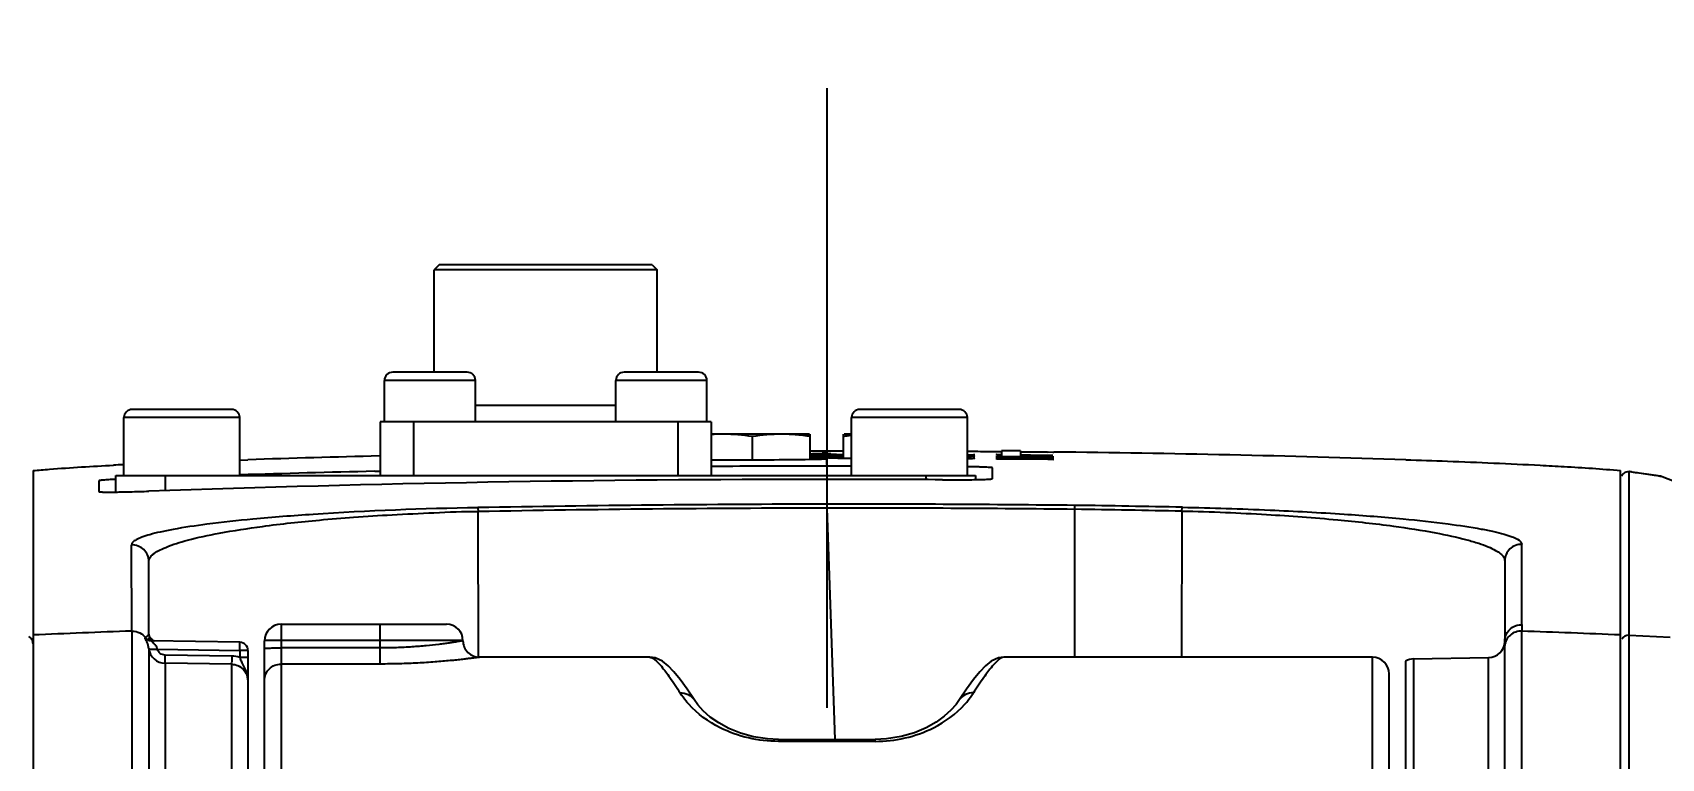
# Model space of a CAD drawing. Header units: millimetres. Extents: x 5828 to 6704, y 123 to 421.
# Drawn here: x 6461.377 to 6466.302, y 280.594 to 282.791 of the extents above; entities that cross this region are included whole.
import ezdxf

# ---------------------------------------------------------------- set-up
doc = ezdxf.new("R2010")
doc.units = ezdxf.units.MM
doc.linetypes.add('CENTER', pattern=[0.6, 0.375, -0.075, 0.075, -0.075])
for name, color, linetype in [('中心线', 7, 'Continuous'), ('外形图', 7, 'Continuous'), ('尺寸标注', 7, 'Continuous')]:
    doc.layers.add(name, color=color, linetype=linetype)
doc.styles.add('微软雅黑', font='msyh.ttc', dxfattribs={"height": 1.5})
doc.dimstyles.new('尺寸标注_1_20比例', dxfattribs={"dimtxt": 1.5, "dimasz": 1.25, "dimexe": 0.5, "dimexo": 0.4, "dimgap": 0.5, "dimtad": 1, "dimdec": 1, "dimlfac": 20, "dimdsep": 46, "dimtxsty": '微软雅黑', "dimcen": 0.09, "dimadec": 0, "dimazin": 0, "dimtp": 0.01, "dimtm": 0.01, "dimtfac": 1, "dimtdec": 1, "dimtofl": 0, "dimtmove": 0, "dimatfit": 3, "dimfxl": 1, "dimtolj": 1, "dimarcsym": 0})

# ---------------------------------------------------------------- blocks, each defined once
blk = doc.blocks.new('*D1111')
at = {"layer": 'Defpoints', "color": 0}
for p in [(6469.5568, 284.2232), (6469.5568, 273.3504), (6458.0079, 273.142)]:
    blk.add_point(p, dxfattribs=at)
at = {"layer": '尺寸标注', "color": 0, "lineweight": -2}
for p, q in [((6458.0079, 273.542), (6458.0079, 284.7232)), ((6469.5568, 273.7504), (6469.5568, 284.7232)), ((6459.2579, 284.2232), (6468.3068, 284.2232))]:
    blk.add_line(p, q, dxfattribs=at)
at = {"layer": '尺寸标注', "color": 0}
for points in [[(6459.2579, 284.4315), (6459.2579, 284.0149), (6458.0079, 284.2232)], [(6468.3068, 284.0149), (6468.3068, 284.4315), (6469.5568, 284.2232)]]:
    blk.add_solid(points, dxfattribs=at)
at = {"layer": '尺寸标注', "color": 0, "insert": (6463.7824, 285.4984), "char_height": 1.5, "attachment_point": 5, "style": '微软雅黑'}
blk.add_mtext('\\A1;\\A1;230', dxfattribs=at)
blk = doc.blocks.new('*D1112')
at = {"layer": 'Defpoints', "color": 0}
for p in [(6470.3007, 287.7393), (6457.2558, 253.3357), (6470.3007, 253.3351)]:
    blk.add_point(p, dxfattribs=at)
at = {"layer": '尺寸标注', "color": 0, "lineweight": -2}
for p, q in [((6457.2558, 253.7357), (6457.2558, 288.2393)), ((6470.3007, 253.7351), (6470.3007, 288.2393)), ((6458.5058, 287.7393), (6469.0507, 287.7393))]:
    blk.add_line(p, q, dxfattribs=at)
at = {"layer": '尺寸标注', "color": 0}
for points in [[(6458.5058, 287.9476), (6458.5058, 287.5309), (6457.2558, 287.7393)], [(6469.0507, 287.5309), (6469.0507, 287.9476), (6470.3007, 287.7393)]]:
    blk.add_solid(points, dxfattribs=at)
at = {"layer": '尺寸标注', "color": 0, "insert": (6463.8528, 289.0144), "char_height": 1.5, "attachment_point": 5, "style": '微软雅黑'}
blk.add_mtext('\\A1;\\A1;260', dxfattribs=at)

msp = doc.modelspace()

# ---------------------------------------------------------------- linework, layer by layer
at = {"layer": '中心线', "linetype": 'CENTER', "ltscale": 5}
msp.add_line((6463.7783, 282.6219), (6463.7783, 231.8724), dxfattribs=at)
at = {"layer": '外形图', "color": 7, "linetype": 'Continuous'}
for p, q in [((6462.6058, 282.0878), (6462.5908, 282.0728)), ((6462.5908, 281.7628), (6462.5908, 282.0728)), ((6463.2658, 282.0728), (6462.5908, 282.0728)), ((6463.2508, 282.0878), (6462.6058, 282.0878)), ((6463.2508, 282.0878), (6463.2658, 282.0728)), ((6463.2658, 281.7628), (6463.2658, 282.0728)), ((6462.6908, 281.7628), (6462.4658, 281.7628)), ((6463.3908, 281.7628), (6463.1658, 281.7628)), ((6462.4408, 281.6128), (6462.4408, 281.7378)), ((6462.7158, 281.7378), (6462.4408, 281.7378)), ((6462.7158, 281.6128), (6462.7158, 281.7378)), ((6463.1408, 281.6128), (6463.1408, 281.7378)), ((6463.4158, 281.7378), (6463.1408, 281.7378)), ((6463.4158, 281.6128), (6463.4158, 281.7378)), ((6461.9783, 281.6503), (6461.6783, 281.6503)), ((6462.7158, 281.6628), (6463.1408, 281.6628)), ((6464.1783, 281.6503), (6463.8783, 281.6503)), ((6461.6533, 281.4503), (6461.6533, 281.6253)), ((6462.0033, 281.6253), (6461.6533, 281.6253)), ((6462.0033, 281.4503), (6462.0033, 281.6253)), ((6462.4283, 281.6128), (6462.4283, 281.4503)), ((6463.4283, 281.6128), (6462.4283, 281.6128)), ((6462.5283, 281.6128), (6462.5283, 281.4503)), ((6463.3283, 281.6128), (6463.3283, 281.4503)), ((6463.4283, 281.6128), (6463.4283, 281.4503)), ((6463.8533, 281.4503), (6463.8533, 281.6253)), ((6464.2033, 281.6253), (6463.8533, 281.6253)), ((6464.2033, 281.4503), (6464.2033, 281.6253)), ((6463.7257, 281.5753), (6463.4283, 281.5753)), ((6463.5533, 281.4977), (6463.5533, 281.568)), ((6463.7283, 281.4993), (6463.7283, 281.575)), ((6463.8283, 281.5029), (6463.8283, 281.575)), ((6463.8533, 281.5753), (6463.8309, 281.5753)), ((6463.7282, 281.5252), (6463.7747, 281.5252)), ((6463.7319, 281.5028), (6463.7286, 281.5028)), ((6463.7365, 281.514), (6463.7296, 281.5141)), ((6463.7296, 281.5118), (6463.7367, 281.5118)), ((6463.7737, 281.5007), (6463.7758, 281.5011)), ((6463.7738, 281.5073), (6463.7747, 281.5074)), ((6463.7747, 281.5252), (6463.7808, 281.5252)), ((6463.7747, 281.5074), (6463.7758, 281.5076)), ((6463.7752, 281.5171), (6463.7756, 281.5172)), ((6463.7758, 281.5172), (6463.7756, 281.5173)), ((6463.7789, 281.5045), (6463.7771, 281.5007)), ((6463.7771, 281.5007), (6463.7779, 281.4869)), ((6463.7789, 281.5105), (6463.7774, 281.5074)), ((6463.7774, 281.5074), (6463.7785, 281.5055)), ((6463.7776, 281.5173), (6463.7789, 281.5153)), ((6463.7789, 281.5153), (6463.7777, 281.513)), ((6463.7777, 281.513), (6463.7789, 281.5105)), ((6463.778, 281.5252), (6463.7778, 281.5173)), ((6463.778, 281.5252), (6463.7808, 281.5252)), ((6463.7808, 281.5252), (6463.8284, 281.5252)), ((6463.827, 281.5117), (6463.8199, 281.5116)), ((6463.827, 281.5061), (6463.8199, 281.506)), ((6463.8201, 281.5142), (6463.8272, 281.5141)), ((6463.8201, 281.5092), (6463.8271, 281.5091)), ((6464.2038, 281.5237), (6464.2267, 281.5235)), ((6464.2896, 281.5076), (6464.2896, 281.5074)), ((6464.4464, 281.506), (6464.2896, 281.5076)), ((6464.2896, 281.5076), (6464.3594, 281.5065)), ((6464.2896, 281.5015), (6464.2896, 281.5013)), ((6464.4464, 281.5), (6464.2896, 281.5015)), ((6464.2901, 281.5227), (6464.2929, 281.5227)), ((6464.2912, 281.523), (6464.294, 281.523)), ((6464.2928, 281.5125), (6464.2928, 281.5124)), ((6464.3048, 281.5124), (6464.2928, 281.5125)), ((6464.3048, 281.5123), (6464.2928, 281.5125)), ((6464.294, 281.523), (6464.3032, 281.5229)), ((6464.302, 281.5069), (6464.3158, 281.5068)), ((6464.302, 281.5007), (6464.3158, 281.5006)), ((6464.307, 281.5253), (6464.307, 281.5084)), ((6464.364, 281.5253), (6464.307, 281.5253)), ((6464.3158, 281.5068), (6464.3158, 281.5071)), ((6464.3158, 281.5006), (6464.3158, 281.501)), ((6464.3158, 281.501), (6464.4464, 281.4997)), ((6464.3942, 281.5068), (6464.3419, 281.5068)), ((6464.3594, 281.5067), (6464.4464, 281.5058)), ((6464.3594, 281.5065), (6464.4029, 281.5065)), ((6464.364, 281.5253), (6464.364, 281.5078)), ((6464.364, 281.5221), (6464.3668, 281.522)), ((6464.3937, 281.5118), (6464.364, 281.5118)), ((6464.4441, 281.511), (6464.364, 281.5117)), ((6464.364, 281.5115), (6464.4021, 281.5115)), ((6464.3652, 281.5223), (6464.368, 281.5223)), ((6464.368, 281.5223), (6464.3823, 281.5221)), ((6464.3823, 281.5221), (6464.3947, 281.522)), ((6464.4441, 281.511), (6464.3937, 281.5118)), ((6464.4464, 281.506), (6464.3942, 281.5068)), ((6464.3947, 281.522), (6464.4122, 281.5218)), ((6464.4029, 281.5065), (6464.4464, 281.5058)), ((6464.4111, 281.5027), (6464.4063, 281.5028)), ((6464.4122, 281.5218), (6464.4279, 281.5216)), ((6464.4279, 281.5216), (6464.4448, 281.5214)), ((6464.4441, 281.5109), (6464.4441, 281.5105)), ((6464.4441, 281.5105), (6464.4616, 281.5104)), ((6464.4442, 281.5213), (6464.4476, 281.5214)), ((6464.4646, 281.5062), (6464.4464, 281.5064)), ((6464.4464, 281.5058), (6464.4464, 281.5054)), ((6464.4464, 281.5054), (6464.4646, 281.5052)), ((6464.4616, 281.5111), (6464.4469, 281.5113)), ((6464.4476, 281.5214), (6464.4621, 281.5212)), ((6464.4617, 281.5212), (6464.465, 281.5212)), ((6461.3783, 281.4651), (6461.3783, 276.0855)), ((6462.0015, 281.4971), (6462.0277, 281.498)), ((6462.4115, 281.4629), (6462.4281, 281.4633)), ((6462.4115, 281.4629), (6462.4281, 281.4632)), ((6463.7779, 281.4869), (6463.7783, 281.4787)), ((6464.2783, 281.4736), (6464.2783, 281.4405)), ((6464.4646, 281.5002), (6464.4464, 281.5004)), ((6464.4464, 281.4997), (6464.4464, 281.4992)), ((6464.4464, 281.4992), (6464.4646, 281.499)), ((6466.1783, 276.0855), (6466.1783, 281.4651)), ((6466.2043, 276.0887), (6466.2043, 281.4619)), ((6466.2059, 281.4617), (6466.2044, 281.4619)), ((6461.5783, 281.4014), (6461.5783, 281.4345)), ((6461.6283, 281.4002), (6461.6283, 281.4503)), ((6461.6283, 281.4503), (6464.2283, 281.4503)), ((6461.7783, 281.4503), (6461.7783, 281.4042)), ((6463.7783, 281.4384), (6463.7783, 281.3635)), ((6464.0783, 281.4377), (6464.0783, 281.4503)), ((6464.2283, 281.4503), (6464.2283, 281.4379)), ((6464.5283, 280.9003), (6464.5283, 281.3599)), ((6462.725, 280.9003), (6462.7243, 281.3415)), ((6463.7787, 281.3515), (6463.8024, 280.6518)), ((6464.8517, 281.3428), (6464.8508, 280.9003)), ((6461.6768, 280.9793), (6461.6765, 281.24)), ((6465.8801, 280.9988), (6465.8801, 281.2419)), ((6461.7283, 280.9698), (6461.7283, 281.1901)), ((6465.8283, 281.192), (6465.8283, 280.9491)), ((6461.6768, 280.9794), (6461.6771, 276.5712)), ((6461.7175, 280.9593), (6461.7169, 280.959)), ((6462.1283, 281.0003), (6462.1283, 279.5744)), ((6462.1283, 281.0003), (6462.6283, 281.0003)), ((6462.4283, 280.8798), (6462.4283, 281.0003)), ((6465.8801, 280.9989), (6465.8794, 280.9794)), ((6465.8794, 276.5712), (6465.8794, 280.9794)), ((6466.2043, 280.9667), (6466.3287, 280.9613)), ((6461.7286, 280.9262), (6461.7286, 276.6152)), ((6462.0037, 280.9455), (6461.7355, 280.9502)), ((6461.7538, 280.9248), (6462.0037, 280.9205)), ((6462.0037, 280.9205), (6462.0037, 280.8992)), ((6462.0283, 280.9205), (6462.0037, 280.9205)), ((6462.0283, 280.9205), (6462.0283, 276.7047)), ((6462.0783, 279.2035), (6462.0783, 280.9503)), ((6462.4283, 280.9512), (6462.1283, 280.9512)), ((6462.4283, 280.9285), (6462.1283, 280.9285)), ((6465.8279, 276.6152), (6465.8279, 280.9354)), ((6465.8283, 280.9477), (6465.8282, 280.9455)), ((6465.8283, 280.9491), (6465.8283, 280.9477)), ((6461.9792, 280.9038), (6461.7774, 280.9069)), ((6461.7774, 280.8821), (6461.7774, 276.6512)), ((6461.9792, 280.879), (6461.7774, 280.8821)), ((6461.9792, 276.6547), (6461.9792, 280.879)), ((6462.0283, 280.8992), (6462.0037, 280.8992)), ((6462.4283, 280.8798), (6462.1283, 280.8798)), ((6463.2433, 280.9003), (6462.7283, 280.9003)), ((6465.4283, 280.9003), (6464.3133, 280.9003)), ((6465.4283, 279.5744), (6465.4283, 280.9003)), ((6465.5283, 280.8888), (6465.5283, 278.7753)), ((6465.5524, 280.8955), (6465.7792, 280.8994)), ((6465.5524, 280.8955), (6465.5524, 276.6551)), ((6465.7792, 276.6512), (6465.7792, 280.8994)), ((6462.0249, 280.8468), (6462.0283, 280.8283)), ((6465.4783, 279.2035), (6465.4783, 280.8503)), ((6463.377, 280.772), (6463.377, 280.772)), ((6464.1796, 280.772), (6464.1796, 280.772)), ((6463.632, 280.6518), (6463.632, 280.6458)), ((6463.632, 280.6518), (6463.9246, 280.6518)), ((6463.9246, 280.6458), (6463.632, 280.6458)), ((6463.9246, 280.6458), (6463.9246, 280.6518))]:
    msp.add_line(p, q, dxfattribs=at)
for points in [[(6464.2896, 281.5015), (6464.3594, 281.5003), (6464.4029, 281.5003), (6464.4464, 281.4997)], [(6464.4464, 281.5), (6464.3942, 281.5007), (6464.3419, 281.5007)], [(6466.3969, 281.3972), (6466.374, 281.4191), (6466.2986, 281.4478), (6466.2059, 281.4617)], [(6461.7401, 280.9532), (6461.7354, 280.9568), (6461.7317, 280.9611), (6461.7294, 280.9657), (6461.7283, 280.9691), (6461.7282, 280.9698)], [(6463.377, 280.772), (6463.3558, 280.8037), (6463.3347, 280.833), (6463.3159, 280.8563), (6463.2987, 280.8743), (6463.2812, 280.8883), (6463.2589, 280.8983), (6463.2433, 280.9003)], [(6464.3133, 280.9003), (6464.2976, 280.8983), (6464.2754, 280.8882), (6464.2578, 280.8742), (6464.2406, 280.8562), (6464.2218, 280.8328), (6464.2007, 280.8035), (6464.1796, 280.772)], [(6463.632, 280.6518), (6463.5993, 280.6533), (6463.5569, 280.6596), (6463.5174, 280.6705), (6463.4821, 280.6848), (6463.4516, 280.7014), (6463.426, 280.7194), (6463.4049, 280.738), (6463.388, 280.7567), (6463.377, 280.772)], [(6464.1796, 280.772), (6464.1693, 280.7576), (6464.1535, 280.7398), (6464.1335, 280.7216), (6464.1087, 280.7038), (6464.0789, 280.6869), (6464.0437, 280.672), (6464.0032, 280.6604), (6463.959, 280.6534), (6463.9246, 280.6518)]]:
    msp.add_lwpolyline(points, dxfattribs=at)
for centre, radius, start, end in [((6462.4658, 281.7378), 0.025, 90, 180), ((6462.6908, 281.7378), 0.025, 0, 90), ((6463.1658, 281.7378), 0.025, 90, 180), ((6463.3908, 281.7378), 0.025, 0, 90), ((6461.6783, 281.6253), 0.025, 90, 180), ((6461.9783, 281.6253), 0.025, 0, 90), ((6463.8783, 281.6253), 0.025, 90, 180), ((6464.1783, 281.6253), 0.025, 0, 90), ((6463.4661, 281.069), 0.5063, 90.0354, 94.2839), ((6463.6402, 281.0601), 0.5152, 84.6606, 89.934), ((6463.6308, 280.956), 0.6197, 82.4766, 84.6875), ((6463.6168, 280.8456), 0.731, 82.0937, 82.5282), ((6463.6175, 280.8531), 0.7235, 81.1886, 82.0608), ((6463.9484, 280.7919), 0.7854, 98.3965, 98.7973), ((6463.9306, 280.913), 0.663, 97.9252, 98.4022), ((6463.9409, 280.8362), 0.7404, 97.4698, 97.8987), ((6463.931, 280.9139), 0.6621, 96.742, 97.492), ((6463.4161, 239.8719), 41.6492, 91.3621, 91.91031), ((6463.6913, 278.3566), 3.1527, 88.9749, 89.3251), ((6463.6622, 285.8723), 4.3667, 270.8747, 270.9999), ((6463.6718, 287.2292), 5.7132, 270.5789, 270.8037), ((6463.9254, 287.3716), 5.8696, 269.04023, 269.28002), ((6464.19, 283.0277), 1.5148, 270.5909, 270.9371), ((6464.188, 282.71), 1.2021, 270.8379, 271.2743), ((6464.292, 281.3471), 0.1602, 86.416, 87.4956), ((6464.2916, 281.2419), 0.2704, 87.6792, 87.8336), ((6464.2956, 281.337), 0.1752, 87.0044, 87.7173), ((6464.3936, 278.7237), 2.779, 89.7375, 90.0033), ((6463.8783, 230.1879), 51.3367, 88.15745, 89.34511), ((6462.348, 267.2971), 14.2028, 92.81379, 92.93299), ((6463.7479, 223.6715), 57.8069, 91.324779, 91.729543), ((6463.4824, 298.2043), 16.7067, 269.81246, 270.24319), ((6463.7769, 220.611), 60.8676, 89.998668, 90.328277), ((6463.7606, 258.7755), 22.7031, 89.76606, 89.95534), ((6466.0048, 279.6558), 1.817, 83.4775, 83.6945), ((6463.7619, 223.4517), 57.9867, 89.98383, 92.009816), ((6463.7818, 221.1183), 60.3201, 89.670885, 90.003338), ((6466.198, 281.0037), 0.455, 76.8188, 78.7326), ((6463.8418, 222.1999), 59.1636, 90.061506, 91.083382), ((6463.8501, 221.8104), 59.5532, 89.347461, 90.069047), ((6463.6545, 223.2956), 58.0709, 88.816667, 89.137882), ((6463.8412, 222.3633), 58.9883, 90.060722, 91.08494), ((6463.8508, 221.8768), 59.4748, 89.347284, 90.069453), ((6463.6529, 223.362), 57.9925, 88.815523, 89.135119), ((6461.6783, 281.1901), 0.05, 0.1718, 92.0947), ((6465.8783, 281.192), 0.05, 87.9045, 179.9558), ((6463.6662, 225.9463), 55.0691, 92.07026, 92.38109), ((6461.6795, 280.9332), 0.0463, 90.6663, 92.9135), ((6461.7361, 280.9752), 0.025, 220.2519, 236.4074), ((6461.7381, 280.9752), 0.0254, 217.5323, 234.6738), ((6461.7524, 280.9749), 0.0248, 187.6528, 197.6453), ((6462.1283, 280.9503), 0.05, 90, 180), ((6462.6283, 280.9503), 0.05, 0.0008, 89.9975), ((6463.8904, 225.9458), 55.0695, 87.61891, 87.93009), ((6461.7359, 280.975), 0.0248, 236.4387, 268.9924), ((6461.7782, 280.932), 0.0499, 186.6344, 269.0792), ((6461.751, 280.9807), 0.0311, 242.1849, 244.4064), ((6462.0033, 280.9205), 0.025, 0, 89), ((6462.7283, 280.9503), 0.05, 179.9999, 270), ((6465.7783, 280.9494), 0.05, 271, 357.9777), ((6461.9779, 280.8289), 0.0749, 69.8505, 89.0477), ((6465.4283, 280.8503), 0.05, 0, 90), ((6465.5533, 280.8455), 0.05, 91, 120)]:
    msp.add_arc(centre, radius, start, end, dxfattribs=at)
for points in [[(6463.5533, 281.568), (6463.5244, 281.5725), (6463.4951, 281.5753), (6463.4658, 281.5753)], [(6463.6408, 281.5753), (6463.6115, 281.5753), (6463.5822, 281.5725), (6463.5533, 281.568)], [(6464.2267, 281.5235), (6464.2482, 281.5233), (6464.2697, 281.5232), (6464.2912, 281.523)], [(6466.1867, 281.4556), (6466.1843, 281.4535), (6466.1823, 281.4508), (6466.1809, 281.448)], [(6466.2044, 281.4619), (6466.1981, 281.4621), (6466.1914, 281.4597), (6466.1867, 281.4556)], [(6461.7263, 280.9681), (6461.7255, 280.9667), (6461.7245, 280.9654), (6461.7234, 280.9643)], [(6461.7278, 280.9716), (6461.7275, 280.9703), (6461.727, 280.9692), (6461.7263, 280.9681)], [(6461.7322, 280.9604), (6461.7307, 280.9625), (6461.7296, 280.9649), (6461.7288, 280.9674)], [(6465.8283, 280.9491), (6465.8283, 280.9556), (6465.8296, 280.9623), (6465.8322, 280.9683)], [(6461.7375, 280.9499), (6461.7326, 280.95), (6461.7275, 280.9516), (6461.7234, 280.9545)], [(6461.7376, 280.9527), (6461.7397, 280.9517), (6461.742, 280.9509), (6461.7444, 280.9504)], [(6461.7514, 280.9317), (6461.7525, 280.9295), (6461.7532, 280.9272), (6461.7538, 280.9248)], [(6461.9792, 280.879), (6461.9916, 280.8788), (6462.0047, 280.8732), (6462.0135, 280.8644)], [(6462.0135, 280.8644), (6462.0184, 280.8595), (6462.0224, 280.8533), (6462.0249, 280.8468)]]:
    msp.add_open_spline(points, degree=3, dxfattribs=at)
for points, knots in [([(6463.7288, 281.4993), (6463.7386, 281.4995), (6463.7536, 281.4999), (6463.7686, 281.5002), (6463.7737, 281.5007)], [0, 0, 0, 0, 0.656324, 1, 1, 1, 1]), ([(6463.7639, 281.502), (6463.7618, 281.5021), (6463.7512, 281.5025), (6463.7405, 281.5026), (6463.7319, 281.5028)], [0, 0, 0, 0, 0.193757, 1, 1, 1, 1]), ([(6463.7367, 281.5118), (6463.7398, 281.5119), (6463.7496, 281.512), (6463.7594, 281.5122), (6463.7662, 281.5124)], [0, 0, 0, 0, 0.309243, 1, 1, 1, 1]), ([(6463.7384, 281.5063), (6463.7427, 281.5063), (6463.7545, 281.5066), (6463.7663, 281.5067), (6463.7738, 281.5073)], [0, 0, 0, 0, 0.361672, 1, 1, 1, 1]), ([(6463.7519, 281.5165), (6463.7545, 281.5166), (6463.7618, 281.5167), (6463.7691, 281.5168), (6463.7738, 281.517)], [0, 0, 0, 0, 0.350313, 1, 1, 1, 1]), ([(6463.7758, 281.5076), (6463.7758, 281.5079), (6463.7739, 281.5077), (6463.7719, 281.5082), (6463.7672, 281.5082), (6463.7638, 281.5084), (6463.7618, 281.5085)], [0, 0, 0, 0, 0.064736, 0.253647, 0.566199, 1, 1, 1, 1]), ([(6463.7758, 281.5011), (6463.7758, 281.5014), (6463.7742, 281.5013), (6463.7725, 281.5017), (6463.7685, 281.5018), (6463.7656, 281.502), (6463.7639, 281.502)], [0, 0, 0, 0, 0.065784, 0.254489, 0.566549, 1, 1, 1, 1]), ([(6463.7756, 281.5173), (6463.7752, 281.5174), (6463.7713, 281.5176), (6463.7675, 281.5177), (6463.764, 281.5177)], [0, 0, 0, 0, 0.102244, 1, 1, 1, 1]), ([(6463.7758, 281.513), (6463.7758, 281.5132), (6463.7745, 281.513), (6463.7731, 281.5134), (6463.7698, 281.5134), (6463.7675, 281.5135), (6463.7661, 281.5135)], [0, 0, 0, 0, 0.063914, 0.252322, 0.564765, 1, 1, 1, 1]), ([(6463.7662, 281.5124), (6463.7672, 281.5124), (6463.7702, 281.5126), (6463.7731, 281.5126), (6463.775, 281.5128)], [0, 0, 0, 0, 0.350773, 1, 1, 1, 1]), ([(6463.7738, 281.517), (6463.7741, 281.5171), (6463.7745, 281.5171), (6463.775, 281.5171), (6463.7752, 281.5171)], [0, 0, 0, 0, 0.573554, 1, 1, 1, 1]), ([(6463.775, 281.5128), (6463.7751, 281.5128), (6463.7753, 281.5129), (6463.7755, 281.5129), (6463.7756, 281.5129)], [0, 0, 0, 0, 0.581188, 1, 1, 1, 1]), ([(6463.7904, 281.5157), (6463.789, 281.5157), (6463.7867, 281.5156), (6463.7834, 281.5156), (6463.782, 281.5152), (6463.7808, 281.5155), (6463.7808, 281.5153)], [0, 0, 0, 0, 0.433916, 0.745933, 0.934834, 1, 1, 1, 1]), ([(6463.7808, 281.5153), (6463.7808, 281.515), (6463.7821, 281.5152), (6463.7834, 281.5149), (6463.7868, 281.5149), (6463.7891, 281.5148), (6463.7905, 281.5147)], [0, 0, 0, 0, 0.063606, 0.252011, 0.564566, 1, 1, 1, 1]), ([(6463.7904, 281.5111), (6463.789, 281.511), (6463.7867, 281.5109), (6463.7834, 281.5109), (6463.782, 281.5105), (6463.7808, 281.5107), (6463.7808, 281.5105)], [0, 0, 0, 0, 0.43347, 0.745243, 0.934163, 1, 1, 1, 1]), ([(6463.7808, 281.5105), (6463.7808, 281.5102), (6463.7821, 281.5104), (6463.7834, 281.51), (6463.7868, 281.51), (6463.7891, 281.5099), (6463.7905, 281.5098)], [0, 0, 0, 0, 0.064295, 0.252718, 0.565022, 1, 1, 1, 1]), ([(6463.7904, 281.5053), (6463.789, 281.5052), (6463.7867, 281.5051), (6463.7834, 281.505), (6463.782, 281.5047), (6463.7808, 281.5047), (6463.7808, 281.5045)], [0, 0, 0, 0, 0.432884, 0.744337, 0.933283, 1, 1, 1, 1]), ([(6463.7808, 281.5045), (6463.7808, 281.5043), (6463.7821, 281.5044), (6463.7835, 281.504), (6463.7868, 281.504), (6463.7891, 281.5038), (6463.7905, 281.5038)], [0, 0, 0, 0, 0.065197, 0.253644, 0.565621, 1, 1, 1, 1]), ([(6463.8199, 281.506), (6463.8168, 281.5059), (6463.807, 281.5058), (6463.7971, 281.5055), (6463.7904, 281.5053)], [0, 0, 0, 0, 0.309224, 1, 1, 1, 1]), ([(6463.7905, 281.5147), (6463.7924, 281.5147), (6463.8022, 281.5145), (6463.8121, 281.5143), (6463.8201, 281.5142)], [0, 0, 0, 0, 0.189762, 1, 1, 1, 1]), ([(6463.7905, 281.5098), (6463.7924, 281.5098), (6463.8022, 281.5095), (6463.8121, 281.5093), (6463.8201, 281.5092)], [0, 0, 0, 0, 0.189774, 1, 1, 1, 1]), ([(6463.7905, 281.5038), (6463.7927, 281.5037), (6463.8049, 281.5033), (6463.8171, 281.503), (6463.8271, 281.5029)], [0, 0, 0, 0, 0.183596, 1, 1, 1, 1]), ([(6464.2056, 281.5019), (6464.2085, 281.502), (6464.2134, 281.5022), (6464.2202, 281.5021), (6464.2231, 281.5029), (6464.2258, 281.5024), (6464.2258, 281.5029)], [0, 0, 0, 0, 0.433006, 0.745648, 0.935098, 1, 1, 1, 1]), ([(6464.2147, 281.5131), (6464.2163, 281.5132), (6464.219, 281.5133), (6464.2227, 281.5132), (6464.2243, 281.5136), (6464.2258, 281.5134), (6464.2258, 281.5136)], [0, 0, 0, 0, 0.434508, 0.746915, 0.935729, 1, 1, 1, 1]), ([(6464.2147, 281.5082), (6464.2163, 281.5082), (6464.219, 281.5084), (6464.2227, 281.5083), (6464.2243, 281.5088), (6464.2258, 281.5086), (6464.2258, 281.5088)], [0, 0, 0, 0, 0.434127, 0.74632, 0.935144, 1, 1, 1, 1]), ([(6464.2896, 281.5074), (6464.2905, 281.5074), (6464.2937, 281.5073), (6464.2968, 281.5072), (6464.299, 281.5071)], [0, 0, 0, 0, 0.309245, 1, 1, 1, 1]), ([(6464.2896, 281.5013), (6464.291, 281.5013), (6464.2951, 281.5011), (6464.2993, 281.5009), (6464.302, 281.5007)], [0, 0, 0, 0, 0.347554, 1, 1, 1, 1]), ([(6464.2914, 281.5137), (6464.291, 281.5137), (6464.2909, 281.5137), (6464.2899, 281.5137), (6464.29, 281.5136)], [0, 0, 0, 0, 0.76577, 1, 1, 1, 1]), ([(6464.2928, 281.5124), (6464.2937, 281.5124), (6464.2967, 281.5123), (6464.2998, 281.5122), (6464.3018, 281.5121)], [0, 0, 0, 0, 0.30919, 1, 1, 1, 1]), ([(6461.3783, 281.4652), (6461.3948, 281.4667), (6461.4757, 281.4734), (6461.5568, 281.478), (6461.6213, 281.4814)], [0, 0, 0, 0, 0.2042, 1, 1, 1, 1]), ([(6463.5533, 281.4977), (6463.57, 281.4978), (6463.6285, 281.4981), (6463.687, 281.4985), (6463.7288, 281.4993)], [0, 0, 0, 0, 0.28556, 1, 1, 1, 1]), ([(6464.2783, 281.4736), (6464.2783, 281.4741), (6464.2757, 281.4739), (6464.2728, 281.4747), (6464.2661, 281.4749), (6464.2577, 281.4754), (6464.2469, 281.4757), (6464.2289, 281.4763), (6464.2143, 281.4766), (6464.2041, 281.4768)], [0, 0, 0, 0, 0.017943, 0.06912, 0.153186, 0.268764, 0.413878, 0.58621, 1, 1, 1, 1]), ([(6465.5289, 281.498), (6465.5708, 281.4966), (6465.7063, 281.4918), (6465.8418, 281.4861), (6465.9354, 281.4813)], [0, 0, 0, 0, 0.30897, 1, 1, 1, 1]), ([(6465.9353, 281.4814), (6465.9594, 281.4801), (6466.0404, 281.4757), (6466.1214, 281.4704), (6466.1783, 281.4652)], [0, 0, 0, 0, 0.296869, 1, 1, 1, 1]), ([(6466.2112, 281.4611), (6466.2187, 281.4602), (6466.244, 281.4572), (6466.2693, 281.4534), (6466.2869, 281.4499)], [0, 0, 0, 0, 0.296794, 1, 1, 1, 1]), ([(6461.6272, 281.4386), (6461.6203, 281.4382), (6461.6106, 281.4376), (6461.5985, 281.4368), (6461.5915, 281.4363), (6461.5861, 281.4358), (6461.5818, 281.4354), (6461.5799, 281.4349), (6461.5783, 281.4348), (6461.5783, 281.4345)], [0, 0, 0, 0, 0.421783, 0.593608, 0.736942, 0.850237, 0.932149, 0.98206, 1, 1, 1, 1]), ([(6461.5783, 281.4014), (6461.5783, 281.4011), (6461.5797, 281.4009), (6461.5815, 281.4006), (6461.5853, 281.4004), (6461.5926, 281.4001), (6461.6052, 281.4), (6461.6236, 281.4001), (6461.646, 281.4004), (6461.6814, 281.4012), (6461.7092, 281.4021), (6461.7283, 281.4027)], [0, 0, 0, 0, 0.005436, 0.019978, 0.043837, 0.076899, 0.169229, 0.293516, 0.444884, 0.617598, 1, 1, 1, 1]), ([(6464.1283, 281.4374), (6464.1361, 281.4374), (6464.1655, 281.4372), (6464.1949, 281.4373), (6464.2165, 281.4376)], [0, 0, 0, 0, 0.265828, 1, 1, 1, 1]), ([(6464.2165, 281.4376), (6464.2252, 281.4377), (6464.2373, 281.4379), (6464.2525, 281.4384), (6464.2614, 281.4387), (6464.2683, 281.4391), (6464.2737, 281.4394), (6464.2762, 281.44), (6464.2783, 281.4401), (6464.2783, 281.4405)], [0, 0, 0, 0, 0.417636, 0.589636, 0.733708, 0.848036, 0.930945, 0.981516, 1, 1, 1, 1]), ([(6462.7232, 281.3529), (6462.557, 281.3499), (6462.3301, 281.3412), (6462.0573, 281.3202), (6461.9161, 281.305), (6461.8226, 281.2913), (6461.7651, 281.2799), (6461.7336, 281.2721), (6461.7091, 281.2645), (6461.6916, 281.2567), (6461.6801, 281.2499), (6461.6762, 281.2428), (6461.6766, 281.2401)], [0, 0, 0, 0, 0.469437, 0.641005, 0.772681, 0.870324, 0.907801, 0.93825, 0.962141, 0.980019, 0.992277, 1, 1, 1, 1]), ([(6462.7232, 281.3529), (6462.7238, 281.352), (6462.7234, 281.3476), (6462.7241, 281.3438), (6462.7243, 281.341)], [0, 0, 0, 0, 0.288139, 1, 1, 1, 1]), ([(6463.7783, 281.3635), (6463.7786, 281.3624), (6463.7783, 281.3583), (6463.7786, 281.3544), (6463.7787, 281.3515)], [0, 0, 0, 0, 0.28664, 1, 1, 1, 1]), ([(6464.8517, 281.3421), (6464.852, 281.345), (6464.8523, 281.3487), (6464.8532, 281.3525), (6464.8535, 281.3538), (6464.8538, 281.3541)], [0, 0, 0, 0, 0.705183, 0.90547, 1, 1, 1, 1]), ([(6464.8538, 281.3541), (6464.942, 281.3522), (6465.1052, 281.3471), (6465.3275, 281.3351), (6465.507, 281.3211), (6465.6451, 281.3061), (6465.7367, 281.2926), (6465.7932, 281.2813), (6465.8241, 281.2737), (6465.8485, 281.2659), (6465.8668, 281.2581), (6465.8802, 281.2488), (6465.8801, 281.242)], [0, 0, 0, 0, 0.25433, 0.470301, 0.641583, 0.773142, 0.870675, 0.90829, 0.938903, 0.96287, 0.980621, 1, 1, 1, 1]), ([(6461.7285, 281.1902), (6461.7285, 281.1941), (6461.7311, 281.2028), (6461.742, 281.2133), (6461.7585, 281.2235), (6461.7928, 281.2394), (6461.8543, 281.2582), (6461.9522, 281.2787), (6462.0853, 281.2993), (6462.2211, 281.3139), (6462.3517, 281.3249), (6462.4673, 281.3318), (6462.5927, 281.338), (6462.6796, 281.3417), (6462.7243, 281.3415)], [0, 0, 0, 0, 0.011345, 0.025071, 0.043602, 0.067923, 0.135587, 0.231655, 0.360974, 0.530087, 0.631764, 0.745244, 0.869233, 1, 1, 1, 1]), ([(6464.8517, 281.3428), (6464.8957, 281.3422), (6464.9812, 281.339), (6465.1384, 281.3312), (6465.3078, 281.3187), (6465.4783, 281.2999), (6465.6087, 281.2797), (6465.6946, 281.2613), (6465.7473, 281.2461), (6465.7763, 281.2356), (6465.7987, 281.2251), (6465.8148, 281.2149), (6465.8254, 281.2043), (6465.828, 281.1959), (6465.828, 281.1922)], [0, 0, 0, 0, 0.131569, 0.255636, 0.47024, 0.638926, 0.768145, 0.864191, 0.901343, 0.9319, 0.956285, 0.97499, 0.9889, 1, 1, 1, 1]), ([(6461.3783, 280.9418), (6461.3783, 280.946), (6461.376, 280.9547), (6461.3698, 280.961), (6461.3661, 280.9632)], [0, 0, 0, 0, 0.499497, 1, 1, 1, 1]), ([(6461.679, 280.9794), (6461.6865, 280.9795), (6461.7017, 280.9759), (6461.7137, 280.966), (6461.7184, 280.9601)], [0, 0, 0, 0, 0.499746, 1, 1, 1, 1]), ([(6461.7178, 280.956), (6461.7176, 280.9564), (6461.7172, 280.9573), (6461.7166, 280.9585), (6461.7169, 280.959)], [0, 0, 0, 0, 0.404609, 1, 1, 1, 1]), ([(6461.7184, 280.9601), (6461.7183, 280.9599), (6461.7181, 280.9596), (6461.7177, 280.9594), (6461.7175, 280.9593)], [0, 0, 0, 0, 0.488266, 1, 1, 1, 1]), ([(6461.7234, 280.9643), (6461.723, 280.9639), (6461.7213, 280.9623), (6461.7194, 280.9608), (6461.7179, 280.9597)], [0, 0, 0, 0, 0.222996, 1, 1, 1, 1]), ([(6461.7278, 280.9716), (6461.7278, 280.9716), (6461.7283, 280.9707), (6461.728, 280.9699), (6461.7283, 280.9681), (6461.7283, 280.9671)], [0, 0, 0, 0, 0.033906, 0.342614, 1, 1, 1, 1]), ([(6461.7283, 280.9588), (6461.7283, 280.959), (6461.7296, 280.958), (6461.7304, 280.9572), (6461.7333, 280.9551), (6461.7353, 280.9539), (6461.7365, 280.9532)], [0, 0, 0, 0, 0.05649, 0.259548, 0.582803, 1, 1, 1, 1]), ([(6465.8794, 280.9794), (6465.8673, 280.9798), (6465.8418, 280.9713), (6465.8294, 280.9474), (6465.8279, 280.9354)], [0, 0, 0, 0, 0.500777, 1, 1, 1, 1]), ([(6465.8322, 280.9683), (6465.836, 280.9774), (6465.8496, 280.9937), (6465.8702, 280.9992), (6465.8801, 280.9988)], [0, 0, 0, 0, 0.499301, 1, 1, 1, 1]), ([(6466.2043, 280.9667), (6466.1999, 280.9669), (6466.1908, 280.9648), (6466.1841, 280.9584), (6466.1818, 280.9546)], [0, 0, 0, 0, 0.500736, 1, 1, 1, 1]), ([(6461.7286, 280.9262), (6461.7279, 280.9328), (6461.7249, 280.9433), (6461.7196, 280.9525), (6461.7178, 280.956)], [0, 0, 0, 0, 0.625615, 1, 1, 1, 1]), ([(6461.7322, 280.9545), (6461.7311, 280.9553), (6461.7299, 280.9567), (6461.7283, 280.9582), (6461.7283, 280.9588)], [0, 0, 0, 0, 0.683782, 1, 1, 1, 1]), ([(6461.7538, 280.9248), (6461.7481, 280.9237), (6461.7401, 280.9234), (6461.7318, 280.9236), (6461.7288, 280.9253), (6461.7286, 280.9262)], [0, 0, 0, 0, 0.677272, 0.88975, 1, 1, 1, 1]), ([(6461.7448, 280.95), (6461.7435, 280.95), (6461.739, 280.9505), (6461.7347, 280.9525), (6461.7322, 280.9545)], [0, 0, 0, 0, 0.293043, 1, 1, 1, 1]), ([(6461.7355, 280.9502), (6461.7348, 280.9502), (6461.7386, 280.9463), (6461.7412, 280.9448), (6461.7471, 280.9385), (6461.7502, 280.9343), (6461.7514, 280.9317)], [0, 0, 0, 0, 0.079577, 0.333009, 0.648879, 1, 1, 1, 1]), ([(6461.7774, 280.9069), (6461.7722, 280.9072), (6461.7616, 280.9105), (6461.7553, 280.9198), (6461.7538, 280.9248)], [0, 0, 0, 0, 0.499651, 1, 1, 1, 1]), ([(6462.0037, 280.9205), (6462.0038, 280.9237), (6462.0038, 280.9295), (6462.0039, 280.9365), (6462.0039, 280.9409), (6462.004, 280.9434), (6462.0037, 280.9445), (6462.0039, 280.9455), (6462.0037, 280.9455)], [0, 0, 0, 0, 0.382005, 0.70688, 0.831156, 0.923356, 0.980293, 1, 1, 1, 1]), ([(6462.1283, 280.9512), (6462.125, 280.9512), (6462.1187, 280.9512), (6462.1094, 280.9511), (6462.1009, 280.951), (6462.0934, 280.9509), (6462.0879, 280.9508), (6462.0843, 280.9507), (6462.0822, 280.9506), (6462.0806, 280.9506), (6462.0793, 280.9505), (6462.0788, 280.9504), (6462.0783, 280.9504), (6462.0783, 280.9503)], [0, 0, 0, 0, 0.19481, 0.382504, 0.555263, 0.706681, 0.831028, 0.881455, 0.923425, 0.956514, 0.980381, 0.994876, 1, 1, 1, 1]), ([(6462.0783, 280.9276), (6462.0783, 280.9277), (6462.0788, 280.9277), (6462.0793, 280.9278), (6462.0806, 280.9278), (6462.0822, 280.9279), (6462.0843, 280.928), (6462.0879, 280.9281), (6462.0934, 280.9282), (6462.1009, 280.9283), (6462.1094, 280.9284), (6462.1187, 280.9285), (6462.125, 280.9285), (6462.1283, 280.9285)], [0, 0, 0, 0, 0.005124, 0.019619, 0.043486, 0.076575, 0.118545, 0.168972, 0.293319, 0.444737, 0.617496, 0.80519, 1, 1, 1, 1]), ([(6462.6783, 280.9503), (6462.6783, 280.9504), (6462.6776, 280.9503), (6462.677, 280.9505), (6462.6753, 280.9504), (6462.6733, 280.9505), (6462.6706, 280.9505), (6462.6659, 280.9506), (6462.6585, 280.9506), (6462.6481, 280.9507), (6462.6355, 280.9508), (6462.6209, 280.9509), (6462.6045, 280.9509), (6462.5864, 280.951), (6462.5593, 280.951), (6462.5227, 280.9511), (6462.4764, 280.9512), (6462.4445, 280.9512), (6462.4283, 280.9512)], [0, 0, 0, 0, 0.001218, 0.004836, 0.010845, 0.019233, 0.029987, 0.043081, 0.076138, 0.118091, 0.168543, 0.226994, 0.292898, 0.365606, 0.444435, 0.617304, 0.804926, 1, 1, 1, 1]), ([(6462.6783, 280.9503), (6462.6783, 280.9502), (6462.6777, 280.9502), (6462.677, 280.9499), (6462.6753, 280.9497), (6462.6733, 280.9493), (6462.6706, 280.9488), (6462.6658, 280.948), (6462.6585, 280.9467), (6462.648, 280.9451), (6462.6355, 280.9432), (6462.6209, 280.9412), (6462.598, 280.9383), (6462.5656, 280.9347), (6462.5229, 280.9313), (6462.4766, 280.929), (6462.4446, 280.9285), (6462.4283, 280.9285)], [0, 0, 0, 0, 0.001271, 0.00497, 0.011085, 0.0196, 0.030497, 0.043748, 0.077131, 0.119382, 0.170063, 0.22866, 0.29461, 0.445951, 0.618362, 0.805442, 1, 1, 1, 1]), ([(6465.8282, 280.9455), (6465.8281, 280.9448), (6465.828, 280.9415), (6465.8279, 280.9381), (6465.8279, 280.9354)], [0, 0, 0, 0, 0.204586, 1, 1, 1, 1]), ([(6461.7774, 280.9069), (6461.7773, 280.9014), (6461.7774, 280.8931), (6461.7771, 280.8848), (6461.7774, 280.8821)], [0, 0, 0, 0, 0.665853, 1, 1, 1, 1]), ([(6461.9792, 280.9038), (6461.9791, 280.8983), (6461.9792, 280.89), (6461.9788, 280.8817), (6461.9792, 280.879)], [0, 0, 0, 0, 0.665963, 1, 1, 1, 1]), ([(6462.0037, 280.8992), (6462.0041, 280.8979), (6462.0058, 280.8925), (6462.0079, 280.8872), (6462.0097, 280.8833)], [0, 0, 0, 0, 0.239177, 1, 1, 1, 1]), ([(6462.0097, 280.8833), (6462.0134, 280.8753), (6462.0233, 280.8585), (6462.0283, 280.839), (6462.0283, 280.8283)], [0, 0, 0, 0, 0.452873, 1, 1, 1, 1]), ([(6462.0783, 280.8303), (6462.0783, 280.8367), (6462.0809, 280.8498), (6462.092, 280.8662), (6462.1087, 280.8772), (6462.1218, 280.8798), (6462.1283, 280.8798)], [0, 0, 0, 0, 0.248912, 0.498419, 0.748851, 1, 1, 1, 1]), ([(6462.7283, 280.9003), (6462.7283, 280.9003), (6462.7281, 280.9003), (6462.7279, 280.9002), (6462.7274, 280.9002), (6462.7264, 280.9), (6462.7247, 280.8998), (6462.7221, 280.8994), (6462.7188, 280.899), (6462.7148, 280.8985), (6462.7101, 280.8979), (6462.7025, 280.8969), (6462.6913, 280.8955), (6462.676, 280.8938), (6462.6584, 280.8918), (6462.6386, 280.8899), (6462.6168, 280.8879), (6462.5844, 280.8853), (6462.5407, 280.8825), (6462.4856, 280.8803), (6462.4476, 280.8798), (6462.4283, 280.8798)], [0, 0, 0, 0, 0.000315, 0.001253, 0.002812, 0.004989, 0.011188, 0.019832, 0.030901, 0.044361, 0.060163, 0.078257, 0.121115, 0.172428, 0.231597, 0.29799, 0.370935, 0.449732, 0.621671, 0.807365, 1, 1, 1, 1]), ([(6463.2433, 280.9003), (6463.2455, 280.9003), (6463.2509, 280.8985), (6463.2632, 280.8898), (6463.2815, 280.8697), (6463.3069, 280.8356), (6463.325, 280.808), (6463.335, 280.7922)], [0, 0, 0, 0, 0.047092, 0.113323, 0.313959, 0.609863, 1, 1, 1, 1]), ([(6464.3133, 280.9003), (6464.3111, 280.9003), (6464.3057, 280.8985), (6464.2933, 280.8898), (6464.275, 280.8697), (6464.2496, 280.8356), (6464.2316, 280.808), (6464.2216, 280.7922)], [0, 0, 0, 0, 0.047094, 0.113326, 0.313963, 0.609864, 1, 1, 1, 1]), ([(6463.335, 280.7922), (6463.3432, 280.7927), (6463.3598, 280.7898), (6463.3726, 280.7786), (6463.377, 280.772)], [0, 0, 0, 0, 0.507822, 1, 1, 1, 1]), ([(6463.3609, 280.7582), (6463.3583, 280.7611), (6463.349, 280.7719), (6463.3406, 280.7834), (6463.335, 280.7922)], [0, 0, 0, 0, 0.272119, 1, 1, 1, 1]), ([(6464.2216, 280.7922), (6464.2134, 280.7927), (6464.1968, 280.7898), (6464.1839, 280.7786), (6464.1796, 280.772)], [0, 0, 0, 0, 0.507822, 1, 1, 1, 1]), ([(6464.1957, 280.7582), (6464.1983, 280.7611), (6464.2076, 280.7719), (6464.216, 280.7834), (6464.2216, 280.7922)], [0, 0, 0, 0, 0.272128, 1, 1, 1, 1]), ([(6463.632, 280.6458), (6463.5717, 280.6458), (6463.47, 280.6685), (6463.3874, 280.7288), (6463.3609, 280.7582)], [0, 0, 0, 0, 0.603482, 1, 1, 1, 1]), ([(6463.9246, 280.6458), (6463.9848, 280.6458), (6464.0866, 280.6685), (6464.1692, 280.7288), (6464.1957, 280.7582)], [0, 0, 0, 0, 0.603478, 1, 1, 1, 1])]:
    msp.add_open_spline(points, degree=3, knots=knots, dxfattribs=at)

# ---------------------------------------------------------------- dimensions: what is measured, and where the dimension line sits
at = {"layer": '尺寸标注'}
dim = msp.add_linear_dim(base=(6470.3007, 287.7393), p1=(6457.2558, 253.3357), p2=(6470.3007, 253.3351), text='\\A1;260', dimstyle='尺寸标注_1_20比例', override={"dimtxsty": '微软雅黑'}, dxfattribs=at)
dim.commit()
dim.dimension.update_dxf_attribs({"geometry": '*D1112', "text_midpoint": (6463.8528, 287.7393), "dimtype": 160})
dim = msp.add_linear_dim(base=(6469.5568, 284.2232), p1=(6458.0079, 273.142), p2=(6469.5568, 273.3504), text='\\A1;230', dimstyle='尺寸标注_1_20比例', override={"dimtxsty": '微软雅黑'}, dxfattribs=at)
dim.commit()
dim.dimension.update_dxf_attribs({"geometry": '*D1111', "text_midpoint": (6463.7824, 285.4984)})

doc.saveas('drawing.dxf')
